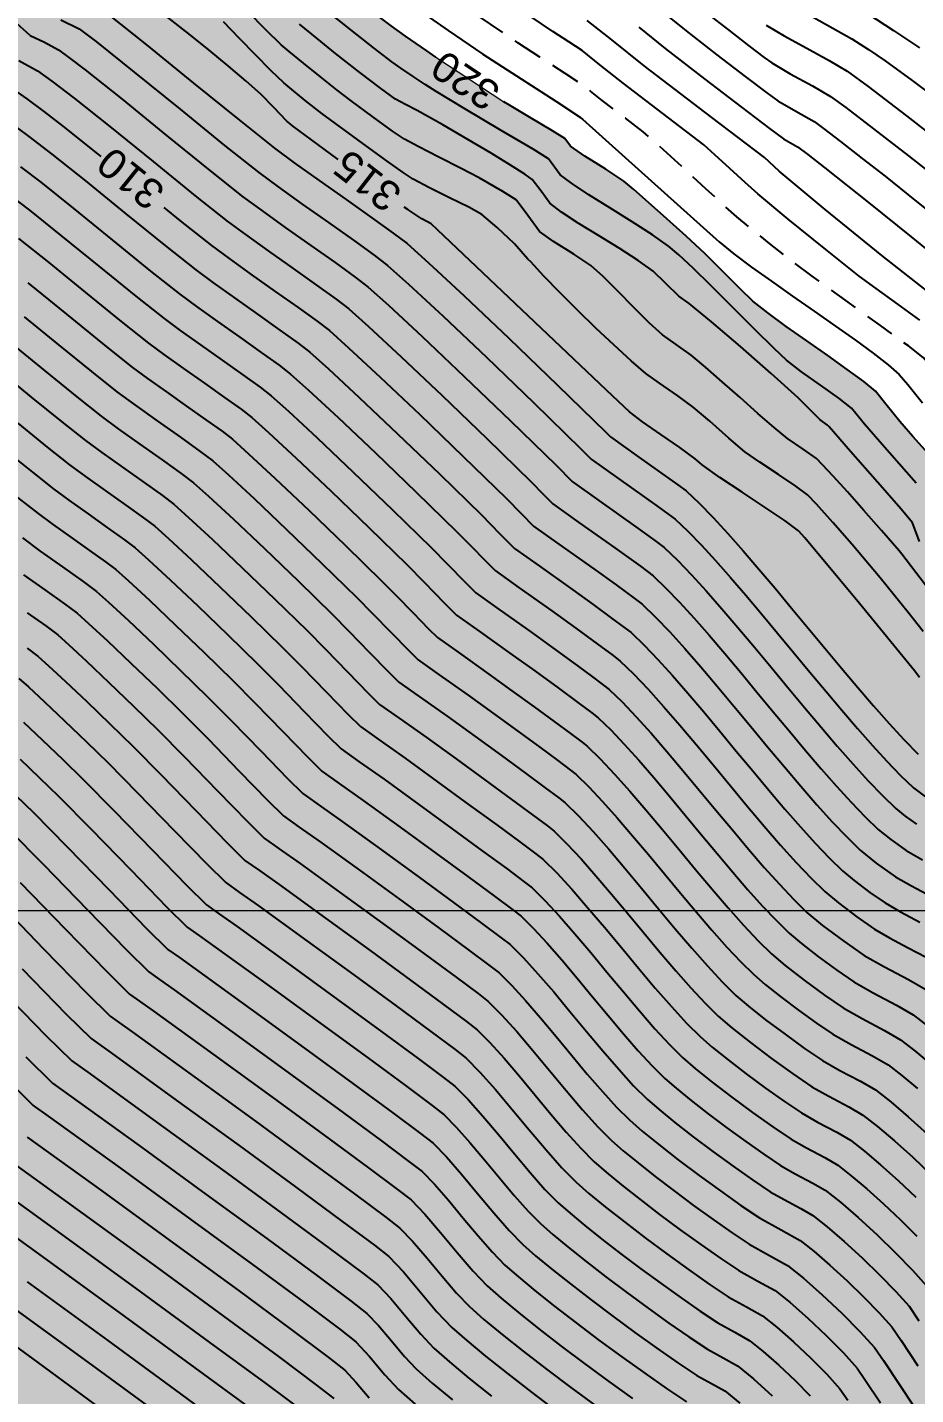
# Model space of a CAD drawing. Extents: x 62300 to 62842, y 108162 to 108784.
# Drawn here: x 62354.5 to 62391.7, y 108679.7 to 108737 of the extents above; entities that cross this region are included whole.
import ezdxf
from ezdxf.enums import TextEntityAlignment as Align

# ---------------------------------------------------------------- set-up
doc = ezdxf.new("R2010")
doc.units = 0
doc.header["$LTSCALE"] = 1.000002
doc.header["$MEASUREMENT"] = 0
doc.linetypes.add('TRATTEGGIATA2', pattern=[0.375, 0.25, -0.125])
for name, color, linetype in [('colore lago', 131, 'Continuous'), ('coordinate', 2, 'Continuous'), ('curve livello 1m', 2, 'Continuous'), ('curve livello 5m', 7, 'Continuous')]:
    doc.layers.add(name, color=color, linetype=linetype)
doc.layers.add('Colori bordi', color=5, linetype='Continuous', plot=False)
doc.styles.add('ARIAL', font='arial.ttf')

msp = doc.modelspace()

# ---------------------------------------------------------------- hatches: boundary and pattern name
at = {"layer": 'colore lago', "linetype": 'Continuous', "lineweight": 0}
msp.add_hatch(color=256, dxfattribs=at).paths.add_polyline_path([(62424.984, 108653.069), (62419.433, 108652.547), (62413.953, 108651.637), (62408.529, 108650.359), (62403.21, 108648.764), (62398.021, 108646.797), (62392.955, 108644.487), (62388.067, 108641.873), (62383.347, 108638.914), (62379.143, 108635.919), (62374.987, 108632.528), (62370.912, 108628.752), (62367.864, 108625.55), (62364.577, 108621.72), (62361.992, 108618.302), (62358.884, 108613.699), (62356.087, 108608.883), (62353.615, 108603.924), (62351.491, 108598.79), (62349.698, 108593.52), (62348.257, 108588.148), (62347.162, 108582.699), (62346.433, 108577.206), (62346.076, 108571.827), (62346.067, 108566.27), (62346.414, 108560.708), (62347.156, 108555.214), (62348.241, 108549.757), (62349.108, 108546.543), (62347.868, 108543.897), (62343.805, 108542.34), (62343.071, 108542.931), (62342.215, 108543.399), (62341.494, 108543.605), (62340.731, 108543.397), (62339.788, 108542.895), (62338.814, 108542.367), (62337.958, 108542.081), (62337.463, 108542.167), (62336.538, 108542.374), (62334.253, 108542.969), (62331.322, 108543.785), (62328.139, 108544.685), (62325.098, 108545.533), (62322.593, 108546.195), (62321.848, 108546.361), (62320.984, 108546.545), (62320.474, 108546.666), (62319.859, 108546.963), (62319.103, 108547.335), (62317.961, 108547.824), (62316.581, 108548.386), (62315.066, 108548.989), (62313.523, 108549.599), (62312.055, 108550.183), (62310.769, 108550.711), (62309.769, 108551.147), (62309.112, 108551.475), (62308.074, 108552.131), (62305.134, 108553.829), (62301.974, 108555.846), (62300, 108557.145), (62300, 108746.102), (62331.882, 108763.679), (62334.507, 108761.512), (62338.392, 108758.6), (62343.084, 108755.721), (62348.103, 108752.428), (62352.959, 108748.821), (62356.982, 108746.672), (62361.491, 108743.204), (62364.809, 108741.018), (62364.85, 108740.982), (62366.701, 108739.452), (62368.7, 108737.832), (62369.305, 108737.355), (62369.749, 108737.014), (62370.359, 108736.582), (62371.24, 108735.973), (62371.627, 108735.711), (62374.472, 108733.847), (62374.708, 108733.696), (62375.544, 108733.194), (62376.513, 108732.622), (62377.024, 108732.307), (62377.264, 108731.984), (62377.853, 108731.572), (62378.743, 108731.016), (62379.493, 108730.514), (62379.904, 108730.173), (62380.53, 108729.628), (62381.289, 108728.95), (62382.099, 108728.213), (62382.879, 108727.488), (62383.568, 108726.81), (62384.361, 108726.013), (62384.891, 108725.5), (62385.513, 108725.007), (62386.29, 108724.44), (62387.153, 108723.834), (62388.028, 108723.224), (62388.845, 108722.646), (62389.533, 108722.136), (62390.019, 108721.728), (62390.461, 108721.189), (62391.046, 108720.467), (62391.593, 108719.84), (62392.228, 108719.121), (62392.561, 108718.731), (62392.862, 108718.087), (62393.16, 108717.245), (62393.458, 108716.296), (62393.758, 108715.335), (62394.064, 108714.455), (62394.378, 108713.747), (62394.629, 108713.387), (62395.018, 108712.892), (62395.432, 108712.426), (62395.814, 108712.034), (62396.33, 108711.596), (62397.152, 108710.938), (62398.032, 108710.258), (62398.87, 108709.636), (62399.584, 108709.126), (62399.96, 108708.881), (62400.685, 108708.661), (62401.612, 108708.484), (62402.549, 108708.306), (62403.305, 108708.084), (62403.979, 108707.68), (62404.973, 108707.002), (62405.674, 108706.477), (62406.299, 108705.979), (62406.659, 108705.658), (62407.074, 108705.014), (62407.565, 108704.234), (62408.06, 108703.631), (62408.444, 108703.148), (62408.613, 108702.358), (62408.809, 108701.374), (62409.055, 108700.585), (62409.399, 108699.598), (62409.737, 108698.707), (62410.053, 108697.961), (62410.417, 108697.156), (62410.768, 108696.423), (62411.044, 108695.894), (62411.352, 108695.436), (62411.941, 108694.585), (62412.688, 108693.536), (62413.24, 108692.756), (62413.64, 108692.028), (62414.101, 108691.1), (62414.582, 108690.096), (62415.042, 108689.143), (62415.44, 108688.363), (62415.735, 108687.883), (62416.22, 108687.475), (62417.091, 108686.877), (62417.986, 108686.309), (62418.762, 108685.857), (62419.277, 108685.61), (62419.98, 108685.523), (62420.747, 108685.436), (62421.269, 108685.254), (62422.042, 108684.935), (62422.834, 108684.575), (62423.302, 108684.318), (62424.281, 108683.305), (62425.656, 108681.875), (62426.449, 108681.066), (62427.156, 108680.351), (62427.673, 108679.833), (62427.895, 108679.62), (62428.432, 108679.384), (62429.04, 108678.92), (62429.869, 108678.212), (62430.484, 108677.629), (62430.843, 108677.243), (62431.218, 108676.364), (62431.557, 108675.296), (62431.913, 108674.527), (62432.355, 108674.247), (62432.858, 108673.942), (62433.455, 108673.231), (62434.097, 108672.326), (62434.701, 108671.601), (62435.197, 108671.28), (62435.685, 108671.01), (62436.144, 108670.755), (62436.707, 108670.388), (62437.492, 108669.855), (62438.358, 108669.253), (62439.162, 108668.678), (62440.078, 108667.996), (62441.13, 108667.19), (62442.002, 108666.501), (62442.908, 108665.758), (62443.789, 108665.021), (62444.562, 108664.359), (62445.144, 108663.844), (62445.453, 108663.547), (62446.014, 108662.665), (62446.501, 108661.941), (62447.153, 108661.7), (62448.876, 108661.081), (62447.183, 108652.749), (62446.943, 108651.566), (62441.595, 108652.495), (62436.09, 108653.04), (62430.527, 108653.236)])

# ---------------------------------------------------------------- linework, layer by layer
at = {"layer": 'Colori bordi', "linetype": 'Continuous', "lineweight": 0, "flags": 128}
msp.add_lwpolyline([(62369.749, 108737.014), (62370.359, 108736.582), (62371.24, 108735.973), (62371.627, 108735.711), (62374.472, 108733.847), (62374.708, 108733.696), (62375.544, 108733.194), (62376.513, 108732.622), (62377.024, 108732.307), (62377.264, 108731.984), (62377.853, 108731.572), (62378.743, 108731.016), (62379.493, 108730.514), (62379.904, 108730.173), (62380.53, 108729.628), (62381.289, 108728.95), (62382.099, 108728.213), (62382.879, 108727.488), (62383.568, 108726.81), (62384.361, 108726.013), (62384.891, 108725.5), (62385.513, 108725.007), (62386.29, 108724.44), (62387.153, 108723.834), (62388.028, 108723.224), (62388.845, 108722.646), (62389.533, 108722.136), (62390.019, 108721.728), (62390.019, 108721.728), (62390.461, 108721.189), (62391.046, 108720.467), (62391.593, 108719.84), (62392.228, 108719.121)], dxfattribs=at)
at = {"layer": 'coordinate', "linetype": 'Continuous', "lineweight": 0}
msp.add_line((62300, 108700), (62492.122, 108700), dxfattribs=at)
at = {"layer": 'curve livello 1m', "flags": 128}
for points in [[(62354.647, 108736.612), (62351.892, 108739.083), (62347.785, 108741.621), (62339.645, 108747.519), (62334.567, 108750.804), (62329.862, 108753.791), (62324.709, 108756.852), (62322.629, 108758.578)], [(62357.885, 108737.522), (62359.515, 108736.225), (62361.485, 108734.623), (62363.4, 108733.067), (62364.868, 108731.905), (62364.868, 108731.905), (62365.7, 108731.292), (62366.746, 108730.546), (62367.873, 108729.75), (62368.949, 108728.989), (62369.841, 108728.347), (62370.417, 108727.908), (62370.417, 108727.908), (62371.323, 108727.102), (62372.808, 108725.721), (62374.672, 108723.953), (62376.715, 108721.99), (62378.738, 108720.019), (62378.738, 108720.019), (62378.935, 108719.818), (62380.123, 108718.974), (62381.754, 108717.819), (62381.754, 108717.819), (62382.106, 108717.562), (62382.648, 108717.043), (62383.229, 108716.445), (62383.841, 108715.779), (62384.481, 108715.056), (62385.143, 108714.287), (62385.822, 108713.484), (62386.511, 108712.657), (62387.207, 108711.818), (62387.904, 108710.978), (62388.596, 108710.148), (62389.279, 108709.339), (62389.946, 108708.562), (62390.594, 108707.829), (62391.215, 108707.15), (62391.806, 108706.537)], [(62393.295, 108712.074), (62391.127, 108714.917), (62391.012, 108715.056), (62390.275, 108715.907), (62389.538, 108716.746), (62388.85, 108717.52), (62388.258, 108718.174), (62387.811, 108718.656), (62387.557, 108718.911), (62386.991, 108719.303), (62386.339, 108719.746), (62385.777, 108720.207), (62385.098, 108720.8), (62384.356, 108721.461), (62383.608, 108722.129), (62382.908, 108722.741), (62382.313, 108723.233), (62381.683, 108723.679), (62381.104, 108724.092), (62380.554, 108724.594), (62379.913, 108725.233), (62379.247, 108725.911), (62378.623, 108726.531), (62378.107, 108726.994), (62377.401, 108727.471), (62376.553, 108727.993), (62375.964, 108728.408), (62375.468, 108729.079), (62374.98, 108729.733), (62374.428, 108730.086), (62373.434, 108730.66), (62372.684, 108731.054), (62371.751, 108731.526), (62370.877, 108731.969), (62370.307, 108732.278), (62369.815, 108732.615), (62368.989, 108733.209), (62368.078, 108733.882), (62367.491, 108734.334), (62366.794, 108734.884), (62366.088, 108735.452), (62365.479, 108735.95), (62365.151, 108736.228), (62364.509, 108736.848), (62363.755, 108737.618)], [(62391.73, 108717.886), (62391.016, 108718.696), (62390.203, 108719.616), (62389.564, 108720.352), (62389.018, 108721.022), (62388.494, 108721.438), (62387.729, 108721.978), (62386.929, 108722.54), (62386.294, 108723.026), (62385.778, 108723.512), (62384.978, 108724.31), (62384.045, 108725.249), (62383.133, 108726.161), (62382.396, 108726.878), (62381.79, 108727.432), (62381.361, 108727.803), (62380.692, 108728.274), (62379.838, 108728.823), (62378.912, 108729.401), (62378.027, 108729.955), (62377.295, 108730.435), (62376.831, 108730.792), (62376.343, 108731.449), (62375.698, 108731.854), (62374.36, 108732.647), (62372.837, 108733.546), (62371.634, 108734.272), (62371.17, 108734.569), (62370.668, 108734.899), (62370.163, 108735.243), (62369.776, 108735.515), (62369.052, 108736.071), (62368.065, 108736.849), (62367.046, 108737.668)], [(62370.713, 108737.811), (62372.146, 108736.821), (62373.593, 108735.84), (62373.593, 108735.84), (62375.001, 108734.923), (62376.643, 108733.869), (62377.685, 108733.183), (62377.685, 108733.183), (62377.712, 108733.161), (62377.765, 108733.121), (62379.549, 108731.505), (62383.363, 108728.098), (62383.488, 108727.975), (62384.098, 108727.482), (62384.836, 108726.927), (62385.666, 108726.33), (62386.551, 108725.707), (62387.457, 108725.077), (62388.346, 108724.456), (62389.183, 108723.864), (62389.931, 108723.318), (62390.556, 108722.835), (62391.021, 108722.433), (62391.021, 108722.433), (62391.372, 108722.011), (62391.989, 108721.243)], [(62381.247, 108737.488), (62382.105, 108736.807), (62382.105, 108736.807), (62383.39, 108735.812), (62384.575, 108734.901), (62385.482, 108734.212), (62385.931, 108733.88), (62385.931, 108733.88), (62386.694, 108733.446), (62387.453, 108733.013), (62387.453, 108733.013), (62387.848, 108732.724), (62388.567, 108732.175), (62389.472, 108731.474), (62390.425, 108730.726), (62390.425, 108730.726), (62391.677, 108729.731), (62392.893, 108728.754)], [(62382.984, 108737.537), (62383.892, 108736.833), (62384.73, 108736.189), (62385.371, 108735.701), (62385.689, 108735.467), (62385.689, 108735.467), (62386.459, 108735.016), (62387.382, 108734.515), (62388.148, 108734.066), (62388.148, 108734.066), (62388.785, 108733.6), (62389.947, 108732.713), (62391.41, 108731.579), (62392.948, 108730.372)], [(62386.872, 108737.691), (62389.034, 108736.48), (62389.728, 108736.035), (62390.43, 108735.557), (62390.43, 108735.557), (62391.566, 108734.732), (62392.83, 108733.788)], [(62355.93, 108737.277), (62356.69, 108736.889), (62357.418, 108736.347), (62359.004, 108735.086), (62360.919, 108733.528), (62362.781, 108732.015), (62364.209, 108730.885), (62364.209, 108730.885), (62365.018, 108730.289), (62366.034, 108729.563), (62367.131, 108728.79), (62368.177, 108728.05), (62369.045, 108727.425), (62369.605, 108726.998), (62369.605, 108726.998), (62370.486, 108726.215), (62371.93, 108724.871), (62373.743, 108723.153), (62375.73, 108721.243), (62377.697, 108719.326), (62377.697, 108719.326), (62378.13, 108718.886), (62379.287, 108718.063), (62380.876, 108716.939), (62380.876, 108716.939), (62381.645, 108716.375), (62382.173, 108715.87), (62382.737, 108715.289), (62383.333, 108714.641), (62383.955, 108713.938), (62384.599, 108713.19), (62385.258, 108712.409), (62385.929, 108711.605), (62386.606, 108710.789), (62387.283, 108709.972), (62387.957, 108709.165), (62388.62, 108708.378), (62389.269, 108707.623), (62389.899, 108706.91), (62390.504, 108706.25), (62391.078, 108705.654), (62391.618, 108705.133), (62391.618, 108705.133), (62392.178, 108704.712)], [(62392.014, 108711.681), (62391.398, 108712.466), (62390.216, 108713.92), (62389.037, 108715.327), (62388.244, 108716.236), (62387.556, 108717.003), (62387.179, 108717.4), (62386.696, 108717.755), (62385.96, 108718.243), (62385.179, 108718.758), (62384.557, 108719.197), (62383.891, 108719.762), (62383.092, 108720.476), (62382.397, 108721.068), (62381.751, 108721.534), (62380.983, 108722.062), (62380.413, 108722.478), (62379.798, 108723.009), (62379.088, 108723.652), (62378.326, 108724.368), (62377.554, 108725.116), (62376.813, 108725.855), (62376.147, 108726.543), (62375.596, 108727.141), (62375.474, 108727.257), (62374.912, 108727.892), (62374.197, 108728.583), (62373.543, 108729.124), (62373.006, 108729.43), (62372.202, 108729.826), (62371.352, 108730.242), (62370.675, 108730.608), (62370.261, 108730.884), (62369.581, 108731.364), (62368.725, 108731.98), (62367.786, 108732.667), (62366.854, 108733.358), (62366.159, 108733.901), (62365.598, 108734.354), (62365.268, 108734.629), (62364.722, 108735.151), (62364.084, 108735.787), (62363.405, 108736.485), (62362.736, 108737.192)], [(62391.868, 108715.446), (62391.579, 108716.229), (62391.104, 108716.795), (62390.108, 108717.925), (62388.973, 108719.21), (62388.081, 108720.237), (62388.017, 108720.316), (62387.697, 108720.551), (62387.275, 108720.967), (62386.79, 108721.448), (62385.658, 108722.472), (62384.379, 108723.595), (62383.165, 108724.632), (62382.23, 108725.398), (62381.796, 108725.706), (62381.248, 108726.238), (62380.72, 108726.748), (62380.093, 108727.198), (62379.295, 108727.71), (62378.426, 108728.245), (62377.586, 108728.763), (62376.877, 108729.228), (62376.398, 108729.6), (62376.026, 108730.102), (62375.661, 108730.591), (62375.351, 108730.814), (62374.754, 108731.194), (62373.936, 108731.692), (62372.966, 108732.266), (62371.91, 108732.877), (62370.835, 108733.484), (62370.353, 108733.732), (62369.939, 108733.947), (62369.301, 108734.407), (62368.446, 108735.066), (62367.429, 108735.866), (62366.654, 108736.49), (62365.922, 108737.085)], [(62391.876, 108724.704), (62390.955, 108725.368), (62390.05, 108726.025), (62389.345, 108726.551), (62387.944, 108727.657), (62386.375, 108728.93), (62385.107, 108729.987), (62384.573, 108730.464), (62383.929, 108731.056), (62383.307, 108731.627), (62382.837, 108732.043), (62381.367, 108733.17), (62379.469, 108734.62), (62378.492, 108735.395), (62377.741, 108735.987), (62377.191, 108736.345), (62376.518, 108736.782), (62375.576, 108737.424)], [(62392.422, 108725.73), (62390.297, 108727.408), (62387.915, 108729.339), (62385.992, 108730.943), (62385.373, 108731.504), (62383.18, 108733.186), (62380.348, 108735.349), (62378.986, 108736.428), (62377.959, 108737.239)], [(62385.447, 108737.054), (62386.209, 108736.599), (62387.149, 108736.085), (62388.087, 108735.572), (62388.843, 108735.119), (62388.843, 108735.119), (62389.723, 108734.475), (62391.328, 108733.251), (62393.347, 108731.685)], [(62354.647, 108736.612), (62355.245, 108736.33), (62355.824, 108736.012), (62355.824, 108736.012), (62356.259, 108735.698), (62356.952, 108735.173), (62356.952, 108735.173), (62358.492, 108733.947), (62360.353, 108732.434), (62362.162, 108730.963), (62363.55, 108729.865), (62363.55, 108729.865), (62364.335, 108729.286), (62365.323, 108728.581), (62366.388, 108727.829), (62367.405, 108727.11), (62368.248, 108726.504), (62368.793, 108726.089), (62368.793, 108726.089), (62369.649, 108725.327), (62371.052, 108724.022), (62372.813, 108722.352), (62374.744, 108720.497), (62376.655, 108718.634), (62376.655, 108718.634), (62377.325, 108717.953), (62378.45, 108717.153), (62379.997, 108716.058), (62379.997, 108716.058), (62380.785, 108715.486), (62381.184, 108715.188), (62381.184, 108715.188), (62381.732, 108714.662), (62382.321, 108714.052), (62382.943, 108713.371), (62383.594, 108712.63), (62384.266, 108711.844), (62384.955, 108711.024), (62385.653, 108710.184), (62386.356, 108709.337), (62387.056, 108708.494), (62387.748, 108707.67), (62388.426, 108706.876), (62389.084, 108706.126), (62389.715, 108705.432), (62390.314, 108704.808), (62390.874, 108704.265), (62390.874, 108704.265), (62391.267, 108703.948), (62391.74, 108703.613)], [(62354.174, 108735.565), (62354.958, 108735.134), (62354.958, 108735.134), (62355.547, 108734.709), (62356.485, 108733.998), (62356.485, 108733.998), (62357.98, 108732.808), (62359.787, 108731.339), (62361.544, 108729.911), (62362.89, 108728.846), (62362.89, 108728.846), (62363.653, 108728.283), (62364.612, 108727.599), (62365.646, 108726.869), (62366.633, 108726.171), (62367.452, 108725.582), (62367.98, 108725.179), (62367.98, 108725.179), (62368.812, 108724.44), (62370.174, 108723.173), (62371.884, 108721.551), (62373.758, 108719.75), (62375.614, 108717.942), (62375.614, 108717.942), (62376.122, 108717.423), (62376.519, 108717.021), (62376.519, 108717.021), (62377.614, 108716.242), (62379.119, 108715.177), (62379.119, 108715.177), (62380.183, 108714.404), (62380.723, 108714.001), (62380.723, 108714.001), (62381.255, 108713.491), (62381.827, 108712.899), (62382.431, 108712.237), (62383.062, 108711.518), (62383.715, 108710.755), (62384.384, 108709.959), (62385.062, 108709.143), (62385.744, 108708.321), (62386.424, 108707.503), (62387.096, 108706.702), (62387.754, 108705.932), (62388.392, 108705.204), (62389.005, 108704.53), (62389.587, 108703.923), (62390.131, 108703.397), (62390.131, 108703.397), (62390.663, 108702.968), (62391.303, 108702.515), (62391.303, 108702.515), (62391.989, 108702.117)], [(62353.722, 108733.028), (62354.583, 108732.388), (62355.551, 108731.649), (62355.551, 108731.649), (62356.956, 108730.531), (62358.654, 108729.15), (62360.306, 108727.808), (62361.572, 108726.806), (62361.572, 108726.806), (62362.289, 108726.278), (62363.19, 108725.634), (62364.162, 108724.948), (62365.09, 108724.292), (62365.859, 108723.738), (62366.356, 108723.36), (62366.356, 108723.36), (62367.137, 108722.665), (62368.417, 108721.474), (62370.025, 108719.95), (62371.786, 108718.257), (62373.53, 108716.558), (62373.53, 108716.558), (62374.305, 108715.767), (62374.909, 108715.156), (62374.909, 108715.156), (62375.942, 108714.421), (62377.362, 108713.416), (62377.362, 108713.416), (62378.214, 108712.799), (62378.981, 108712.24), (62379.548, 108711.821), (62379.802, 108711.628), (62379.802, 108711.628), (62380.339, 108711.11), (62380.918, 108710.506), (62381.532, 108709.829), (62382.174, 108709.092), (62382.837, 108708.312), (62383.515, 108707.501), (62384.2, 108706.675), (62384.886, 108705.848), (62385.567, 108705.033), (62386.235, 108704.246), (62386.883, 108703.501), (62387.505, 108702.812), (62388.095, 108702.194), (62388.644, 108701.66), (62388.644, 108701.66), (62389.132, 108701.254), (62389.793, 108700.757), (62390.427, 108700.317), (62390.427, 108700.317), (62391.072, 108699.944), (62391.88, 108699.517)], [(62354.233, 108731.126), (62355.084, 108730.475), (62355.084, 108730.475), (62356.444, 108729.392), (62358.088, 108728.055), (62359.687, 108726.756), (62360.912, 108725.786), (62360.912, 108725.786), (62361.606, 108725.275), (62362.479, 108724.652), (62363.42, 108723.988), (62364.318, 108723.353), (62365.063, 108722.817), (62365.544, 108722.45), (62365.544, 108722.45), (62366.3, 108721.778), (62367.539, 108720.625), (62369.095, 108719.15), (62370.8, 108717.51), (62372.489, 108715.865), (62372.489, 108715.865), (62373.058, 108715.288), (62373.711, 108714.614), (62374.103, 108714.223), (62374.103, 108714.223), (62375.106, 108713.51), (62376.484, 108712.535), (62376.484, 108712.535), (62377.481, 108711.813), (62378.379, 108711.158), (62379.044, 108710.667), (62379.341, 108710.441), (62379.341, 108710.441), (62379.903, 108709.898), (62380.511, 108709.258), (62381.157, 108708.539), (62381.833, 108707.758), (62382.53, 108706.932), (62383.241, 108706.078), (62383.957, 108705.214), (62384.669, 108704.358), (62385.371, 108703.526), (62386.053, 108702.736), (62386.708, 108702.006), (62387.326, 108701.352), (62387.9, 108700.792), (62387.9, 108700.792), (62388.473, 108700.316), (62389.246, 108699.734), (62389.99, 108699.219), (62389.99, 108699.219), (62390.614, 108698.857), (62391.396, 108698.444), (62392.141, 108698.048)], [(62353.642, 108730.046), (62354.617, 108729.3), (62354.617, 108729.3), (62355.933, 108728.253), (62357.522, 108726.96), (62359.068, 108725.704), (62360.253, 108724.767), (62360.253, 108724.767), (62360.924, 108724.272), (62361.768, 108723.67), (62362.678, 108723.027), (62363.546, 108722.413), (62364.266, 108721.895), (62364.731, 108721.541), (62364.731, 108721.541), (62365.463, 108720.89), (62366.661, 108719.775), (62368.166, 108718.349), (62369.815, 108716.764), (62371.447, 108715.173), (62371.447, 108715.173), (62372.099, 108714.511), (62372.849, 108713.739), (62373.298, 108713.291), (62373.298, 108713.291), (62374.27, 108712.599), (62375.605, 108711.655), (62375.605, 108711.655), (62376.524, 108710.99), (62377.39, 108710.36), (62378.123, 108709.822), (62378.646, 108709.434), (62378.88, 108709.254), (62378.88, 108709.254), (62379.423, 108708.729), (62380.011, 108708.111), (62380.636, 108707.415), (62381.29, 108706.66), (62381.964, 108705.861), (62382.651, 108705.035), (62383.343, 108704.2), (62384.033, 108703.372), (62384.711, 108702.568), (62385.371, 108701.804), (62386.003, 108701.097), (62386.602, 108700.465), (62387.157, 108699.923), (62387.157, 108699.923), (62387.813, 108699.378), (62388.7, 108698.711), (62389.552, 108698.12), (62389.552, 108698.12), (62390.4, 108697.64), (62391.408, 108697.109), (62392.127, 108696.689)], [(62354.15, 108728.125), (62355.421, 108727.114), (62356.956, 108725.866), (62358.449, 108724.652), (62359.594, 108723.747), (62359.594, 108723.747), (62360.242, 108723.269), (62361.057, 108722.687), (62361.936, 108722.067), (62362.774, 108721.474), (62363.47, 108720.973), (62363.919, 108720.631), (62363.919, 108720.631), (62364.625, 108720.003), (62365.783, 108718.926), (62367.236, 108717.548), (62368.829, 108716.017), (62370.406, 108714.481), (62370.406, 108714.481), (62371.141, 108713.734), (62371.986, 108712.864), (62372.493, 108712.358), (62372.493, 108712.358), (62373.434, 108711.689), (62374.727, 108710.774), (62374.727, 108710.774), (62375.763, 108710.024), (62376.739, 108709.314), (62377.566, 108708.707), (62378.155, 108708.27), (62378.419, 108708.067), (62378.419, 108708.067), (62378.944, 108707.56), (62379.512, 108706.963), (62380.115, 108706.291), (62380.746, 108705.561), (62381.398, 108704.79), (62382.062, 108703.993), (62382.73, 108703.186), (62383.396, 108702.386), (62384.051, 108701.609), (62384.688, 108700.871), (62385.299, 108700.189), (62385.877, 108699.578), (62386.414, 108699.055), (62386.414, 108699.055), (62386.932, 108698.616), (62387.64, 108698.067), (62388.409, 108697.504), (62389.114, 108697.022), (62389.114, 108697.022), (62389.933, 108696.558), (62390.907, 108696.045), (62391.602, 108695.639), (62392.218, 108695.162)], [(62354.397, 108724.837), (62355.824, 108723.676), (62357.211, 108722.549), (62358.275, 108721.707), (62358.275, 108721.707), (62359.019, 108721.161), (62359.96, 108720.493), (62360.93, 108719.809), (62361.763, 108719.213), (62362.295, 108718.812), (62362.295, 108718.812), (62362.951, 108718.228), (62364.027, 108717.227), (62365.377, 108715.947), (62366.857, 108714.524), (62368.323, 108713.097), (62368.323, 108713.097), (62368.965, 108712.448), (62369.76, 108711.629), (62370.476, 108710.893), (62370.882, 108710.493), (62370.882, 108710.493), (62371.761, 108709.868), (62372.97, 108709.013), (62372.97, 108709.013), (62374.031, 108708.245), (62375.053, 108707.502), (62375.974, 108706.829), (62376.73, 108706.273), (62377.259, 108705.879), (62377.497, 108705.693), (62377.497, 108705.693), (62378.027, 108705.179), (62378.604, 108704.568), (62379.218, 108703.878), (62379.86, 108703.129), (62380.521, 108702.341), (62381.193, 108701.532), (62381.865, 108700.722), (62382.53, 108699.929), (62383.177, 108699.173), (62383.799, 108698.473), (62384.385, 108697.849), (62384.927, 108697.318), (62384.927, 108697.318), (62385.412, 108696.902), (62386.065, 108696.385), (62386.807, 108695.826), (62387.558, 108695.286), (62388.239, 108694.825), (62388.239, 108694.825), (62389, 108694.393), (62389.905, 108693.917), (62390.551, 108693.54), (62391.123, 108693.096), (62391.78, 108692.546)], [(62353.885, 108723.698), (62355.258, 108722.582), (62356.592, 108721.497), (62357.616, 108720.688), (62357.616, 108720.688), (62358.332, 108720.162), (62359.236, 108719.519), (62360.169, 108718.861), (62360.971, 108718.288), (62361.482, 108717.902), (62361.482, 108717.902), (62362.114, 108717.341), (62363.149, 108716.378), (62364.447, 108715.146), (62365.871, 108713.778), (62367.281, 108712.404), (62367.281, 108712.404), (62367.983, 108711.696), (62368.851, 108710.801), (62369.634, 108709.997), (62370.077, 108709.56), (62370.077, 108709.56), (62370.925, 108708.957), (62372.091, 108708.132), (62372.091, 108708.132), (62373.25, 108707.294), (62374.367, 108706.482), (62375.372, 108705.747), (62376.198, 108705.14), (62376.776, 108704.709), (62377.036, 108704.507), (62377.036, 108704.507), (62377.595, 108703.962), (62378.206, 108703.308), (62378.858, 108702.569), (62379.539, 108701.768), (62380.238, 108700.929), (62380.945, 108700.077), (62381.646, 108699.236), (62382.333, 108698.428), (62382.992, 108697.679), (62383.612, 108697.011), (62384.183, 108696.45), (62384.183, 108696.45), (62384.713, 108695.995), (62385.427, 108695.43), (62386.238, 108694.82), (62387.058, 108694.23), (62387.802, 108693.726), (62387.802, 108693.726), (62388.534, 108693.311), (62389.404, 108692.853), (62390.025, 108692.49), (62390.662, 108691.993), (62391.399, 108691.367), (62392.193, 108690.653)], [(62353.373, 108722.559), (62354.692, 108721.487), (62355.974, 108720.445), (62356.956, 108719.668), (62356.956, 108719.668), (62357.644, 108719.163), (62358.513, 108718.546), (62359.409, 108717.913), (62360.179, 108717.363), (62360.67, 108716.993), (62360.67, 108716.993), (62361.277, 108716.453), (62362.27, 108715.529), (62363.518, 108714.346), (62364.886, 108713.031), (62366.24, 108711.712), (62366.24, 108711.712), (62367, 108710.943), (62367.942, 108709.973), (62368.791, 108709.102), (62369.271, 108708.628), (62369.271, 108708.628), (62370.089, 108708.046), (62371.213, 108707.251), (62371.213, 108707.251), (62372.47, 108706.343), (62373.681, 108705.462), (62374.771, 108704.665), (62375.667, 108704.006), (62376.293, 108703.539), (62376.575, 108703.32), (62376.575, 108703.32), (62377.112, 108702.797), (62377.699, 108702.168), (62378.325, 108701.458), (62378.979, 108700.689), (62379.651, 108699.884), (62380.329, 108699.066), (62381.003, 108698.257), (62381.662, 108697.482), (62382.295, 108696.762), (62382.891, 108696.121), (62383.44, 108695.582), (62383.44, 108695.582), (62384.015, 108695.089), (62384.789, 108694.476), (62385.668, 108693.814), (62386.558, 108693.174), (62387.364, 108692.628), (62387.364, 108692.628), (62388.067, 108692.229), (62388.903, 108691.789), (62389.5, 108691.441), (62390.111, 108690.963), (62390.819, 108690.362), (62391.582, 108689.676), (62392.357, 108688.946)], [(62354.125, 108720.392), (62355.355, 108719.394), (62356.297, 108718.648), (62356.297, 108718.648), (62356.956, 108718.164), (62357.789, 108717.572), (62358.649, 108716.966), (62359.387, 108716.438), (62359.858, 108716.083), (62359.858, 108716.083), (62360.439, 108715.566), (62361.392, 108714.679), (62362.588, 108713.545), (62363.9, 108712.285), (62365.198, 108711.02), (62365.198, 108711.02), (62366.018, 108710.191), (62367.033, 108709.146), (62367.948, 108708.206), (62368.466, 108707.695), (62368.466, 108707.695), (62369.253, 108707.136), (62370.334, 108706.371), (62371.689, 108705.391), (62372.994, 108704.442), (62374.17, 108703.583), (62375.135, 108702.873), (62375.81, 108702.37), (62376.114, 108702.133), (62376.114, 108702.133), (62376.683, 108701.575), (62377.309, 108700.898), (62377.978, 108700.132), (62378.676, 108699.305), (62379.388, 108698.446), (62380.103, 108697.586), (62380.805, 108696.754), (62381.48, 108695.978), (62382.115, 108695.288), (62382.696, 108694.713), (62382.696, 108694.713), (62383.195, 108694.282), (62383.855, 108693.751), (62384.616, 108693.166), (62385.421, 108692.572), (62386.211, 108692.011), (62386.926, 108691.529), (62386.926, 108691.529), (62387.601, 108691.147), (62388.402, 108690.725), (62388.974, 108690.391), (62389.56, 108689.933), (62390.239, 108689.357), (62390.971, 108688.699), (62391.713, 108687.999)], [(62354.117, 108717.29), (62354.978, 108716.609), (62354.978, 108716.609), (62355.581, 108716.166), (62356.343, 108715.625), (62357.128, 108715.071), (62357.803, 108714.589), (62358.233, 108714.264), (62358.233, 108714.264), (62358.765, 108713.791), (62359.636, 108712.981), (62360.729, 108711.944), (62361.928, 108710.792), (62363.115, 108709.636), (62363.115, 108709.636), (62364.053, 108708.687), (62365.216, 108707.49), (62366.263, 108706.415), (62366.855, 108705.83), (62366.855, 108705.83), (62367.581, 108705.314), (62368.577, 108704.609), (62368.577, 108704.609), (62370.128, 108703.488), (62371.622, 108702.402), (62372.967, 108701.419), (62374.072, 108700.606), (62374.844, 108700.03), (62375.193, 108699.759), (62375.193, 108699.759), (62375.713, 108699.249), (62376.285, 108698.631), (62376.896, 108697.93), (62377.534, 108697.174), (62378.186, 108696.389), (62378.839, 108695.603), (62379.48, 108694.842), (62380.098, 108694.133), (62380.678, 108693.502), (62381.209, 108692.977), (62381.209, 108692.977), (62381.686, 108692.561), (62382.305, 108692.057), (62383.023, 108691.497), (62383.8, 108690.913), (62384.591, 108690.336), (62385.356, 108689.798), (62386.051, 108689.332), (62386.051, 108689.332), (62386.667, 108688.983), (62387.4, 108688.597), (62387.923, 108688.292), (62388.558, 108687.792), (62389.299, 108687.153), (62390.088, 108686.428), (62390.867, 108685.674), (62391.576, 108684.946), (62392.157, 108684.3)], [(62354.319, 108715.589), (62355.066, 108715.044), (62355.999, 108714.384), (62356.867, 108713.768), (62357.421, 108713.354), (62357.421, 108713.354), (62357.928, 108712.904), (62358.758, 108712.131), (62359.8, 108711.143), (62360.942, 108710.045), (62362.073, 108708.943), (62362.073, 108708.943), (62363.071, 108707.935), (62364.307, 108706.662), (62365.42, 108705.519), (62366.05, 108704.898), (62366.05, 108704.898), (62366.745, 108704.404), (62367.699, 108703.729), (62367.699, 108703.729), (62369.347, 108702.537), (62370.935, 108701.382), (62372.366, 108700.337), (62373.54, 108699.473), (62374.361, 108698.861), (62374.732, 108698.572), (62374.732, 108698.572), (62375.286, 108698.026), (62375.899, 108697.354), (62376.556, 108696.594), (62377.238, 108695.778), (62377.931, 108694.943), (62378.616, 108694.124), (62379.278, 108693.355), (62379.9, 108692.671), (62380.466, 108692.109), (62380.466, 108692.109), (62380.973, 108691.667), (62381.63, 108691.131), (62382.395, 108690.536), (62383.22, 108689.914), (62384.062, 108689.301), (62384.875, 108688.729), (62385.614, 108688.234), (62386.201, 108687.901), (62386.899, 108687.533), (62387.397, 108687.242), (62388.002, 108686.766), (62388.709, 108686.156), (62389.461, 108685.466), (62390.203, 108684.748), (62390.879, 108684.054), (62391.433, 108683.438), (62391.844, 108682.835)], [(62354.37, 108714.051), (62355.256, 108713.424), (62356.082, 108712.838), (62356.609, 108712.445), (62356.609, 108712.445), (62357.09, 108712.016), (62357.88, 108711.282), (62358.87, 108710.343), (62359.956, 108709.299), (62361.032, 108708.251), (62361.032, 108708.251), (62362.089, 108707.183), (62363.398, 108705.835), (62364.577, 108704.623), (62365.245, 108703.965), (62365.245, 108703.965), (62365.908, 108703.493), (62366.82, 108702.848), (62366.82, 108702.848), (62368.567, 108701.585), (62370.249, 108700.362), (62371.764, 108699.255), (62373.008, 108698.339), (62373.879, 108697.691), (62374.271, 108697.386), (62374.271, 108697.386), (62374.798, 108696.866), (62375.381, 108696.228), (62376.005, 108695.504), (62376.654, 108694.729), (62377.312, 108693.935), (62377.964, 108693.156), (62378.593, 108692.425), (62379.185, 108691.775), (62379.722, 108691.24), (62379.722, 108691.24), (62380.259, 108690.772), (62380.956, 108690.205), (62381.766, 108689.574), (62382.64, 108688.916), (62383.532, 108688.266), (62384.393, 108687.66), (62385.176, 108687.135), (62386.071, 108686.641), (62386.872, 108686.192), (62387.447, 108685.74), (62388.119, 108685.16), (62388.834, 108684.504), (62389.539, 108683.821), (62390.182, 108683.161), (62390.708, 108682.576), (62391.099, 108682.003), (62391.793, 108680.954)], [(62354.514, 108712.463), (62355.297, 108711.908), (62355.797, 108711.535), (62355.797, 108711.535), (62356.253, 108711.129), (62357.002, 108710.433), (62357.941, 108709.542), (62358.971, 108708.552), (62359.99, 108707.559), (62359.99, 108707.559), (62361.107, 108706.431), (62362.489, 108705.007), (62363.734, 108703.728), (62364.439, 108703.033), (62364.439, 108703.033), (62365.072, 108702.583), (62365.942, 108701.967), (62365.942, 108701.967), (62367.786, 108700.634), (62369.563, 108699.343), (62371.163, 108698.173), (62372.477, 108697.206), (62373.396, 108696.521), (62373.81, 108696.199), (62373.81, 108696.199), (62374.376, 108695.636), (62375.007, 108694.936), (62375.683, 108694.143), (62376.381, 108693.304), (62377.081, 108692.462), (62377.762, 108691.662), (62378.401, 108690.951), (62378.979, 108690.372), (62378.979, 108690.372), (62379.465, 108689.946), (62380.085, 108689.436), (62380.806, 108688.867), (62381.593, 108688.266), (62382.414, 108687.656), (62383.234, 108687.065), (62384.02, 108686.516), (62384.738, 108686.037), (62385.587, 108685.569), (62386.346, 108685.143), (62387.013, 108684.612), (62387.798, 108683.921), (62388.612, 108683.153), (62389.37, 108682.39), (62389.984, 108681.714), (62390.354, 108681.17), (62391.013, 108680.176), (62391.587, 108679.319)], [(62354.172, 108709.716), (62354.579, 108709.354), (62355.245, 108708.734), (62356.082, 108707.941), (62356.999, 108707.059), (62357.907, 108706.175), (62357.907, 108706.175), (62359.142, 108704.926), (62360.671, 108703.352), (62362.049, 108701.937), (62362.829, 108701.168), (62362.829, 108701.168), (62363.4, 108700.761), (62364.185, 108700.206), (62364.185, 108700.206), (62366.225, 108698.731), (62368.19, 108697.303), (62369.96, 108696.009), (62371.414, 108694.939), (62372.43, 108694.182), (62372.888, 108693.825), (62372.888, 108693.825), (62373.469, 108693.241), (62374.123, 108692.505), (62374.821, 108691.677), (62375.536, 108690.816), (62376.238, 108689.982), (62376.899, 108689.235), (62377.492, 108688.635), (62377.492, 108688.635), (62378.029, 108688.164), (62378.715, 108687.6), (62379.513, 108686.971), (62380.384, 108686.305), (62381.292, 108685.631), (62382.199, 108684.977), (62383.069, 108684.37), (62383.863, 108683.839), (62384.619, 108683.423), (62385.295, 108683.043), (62385.889, 108682.571), (62386.588, 108681.956), (62387.313, 108681.272), (62387.988, 108680.592), (62388.535, 108679.99), (62388.865, 108679.506)], [(62354.367, 108707.885), (62355.152, 108707.14), (62356.013, 108706.313), (62356.865, 108705.482), (62356.865, 108705.482), (62358.16, 108704.174), (62359.762, 108702.524), (62361.206, 108701.041), (62362.023, 108700.235), (62362.023, 108700.235), (62362.564, 108699.851), (62363.307, 108699.325), (62363.307, 108699.325), (62365.444, 108697.78), (62367.504, 108696.283), (62369.359, 108694.927), (62370.882, 108693.806), (62371.947, 108693.012), (62372.427, 108692.638), (62372.427, 108692.638), (62372.973, 108692.09), (62373.587, 108691.399), (62374.242, 108690.622), (62374.912, 108689.814), (62375.571, 108689.031), (62376.192, 108688.33), (62376.749, 108687.767), (62376.749, 108687.767), (62377.241, 108687.333), (62377.859, 108686.82), (62378.577, 108686.248), (62379.366, 108685.638), (62380.2, 108685.011), (62381.05, 108684.387), (62381.889, 108683.786), (62382.69, 108683.231), (62383.425, 108682.741), (62384.135, 108682.35), (62384.77, 108681.994), (62385.327, 108681.55), (62385.983, 108680.973), (62386.664, 108680.331), (62387.297, 108679.693)], [(62354.223, 108706.339), (62355.027, 108705.566), (62355.824, 108704.79), (62355.824, 108704.79), (62357.177, 108703.422), (62358.853, 108701.696), (62360.363, 108700.145), (62361.218, 108699.303), (62361.218, 108699.303), (62361.728, 108698.94), (62362.428, 108698.445), (62362.428, 108698.445), (62364.664, 108696.828), (62366.818, 108695.263), (62368.757, 108693.845), (62370.35, 108692.672), (62371.464, 108691.842), (62371.966, 108691.451), (62371.966, 108691.451), (62372.476, 108690.939), (62373.05, 108690.293), (62373.662, 108689.567), (62374.289, 108688.811), (62374.905, 108688.08), (62375.485, 108687.425), (62376.005, 108686.899), (62376.005, 108686.899), (62376.52, 108686.445), (62377.167, 108685.908), (62377.917, 108685.31), (62378.743, 108684.672), (62379.615, 108684.016), (62380.504, 108683.363), (62381.381, 108682.736), (62382.219, 108682.155), (62382.988, 108681.642), (62383.651, 108681.277), (62384.244, 108680.944), (62384.912, 108680.404), (62385.697, 108679.693)], [(62354.042, 108704.82), (62354.782, 108704.098), (62354.782, 108704.098), (62356.195, 108702.67), (62357.944, 108700.868), (62359.52, 108699.25), (62360.413, 108698.37), (62360.413, 108698.37), (62360.892, 108698.03), (62361.55, 108697.564), (62361.55, 108697.564), (62363.883, 108695.877), (62366.131, 108694.243), (62368.156, 108692.763), (62369.819, 108691.539), (62370.981, 108690.673), (62371.506, 108690.265), (62371.506, 108690.265), (62372.065, 108689.695), (62372.7, 108688.968), (62373.374, 108688.161), (62374.05, 108687.35), (62374.691, 108686.614), (62375.262, 108686.03), (62375.262, 108686.03), (62375.799, 108685.557), (62376.474, 108684.997), (62377.258, 108684.372), (62378.119, 108683.706), (62379.029, 108683.021), (62379.957, 108682.34), (62380.873, 108681.685), (62381.748, 108681.079), (62382.55, 108680.544), (62383.167, 108680.204), (62383.718, 108679.895), (62384.34, 108679.392)], [(62354.231, 108701.166), (62356.127, 108699.213), (62357.835, 108697.458), (62358.802, 108696.505), (62358.802, 108696.505), (62359.219, 108696.208), (62359.793, 108695.803), (62359.793, 108695.803), (62362.322, 108693.974), (62364.759, 108692.203), (62366.953, 108690.599), (62368.755, 108689.272), (62370.016, 108688.333), (62370.584, 108687.891), (62370.584, 108687.891), (62371.163, 108687.292), (62371.825, 108686.52), (62372.517, 108685.687), (62373.185, 108684.907), (62373.775, 108684.294), (62373.775, 108684.294), (62374.357, 108683.781), (62375.089, 108683.173), (62375.938, 108682.496), (62376.872, 108681.775), (62377.858, 108681.032), (62378.864, 108680.294), (62379.857, 108679.584)], [(62353.248, 108700.414), (62355.218, 108698.385), (62356.992, 108696.563), (62357.997, 108695.573), (62357.997, 108695.573), (62358.383, 108695.298), (62358.914, 108694.922), (62358.914, 108694.922), (62361.541, 108693.022), (62364.072, 108691.183), (62366.352, 108689.517), (62368.224, 108688.139), (62369.533, 108687.163), (62370.123, 108686.704), (62370.123, 108686.704), (62370.651, 108686.159), (62371.255, 108685.454), (62371.885, 108684.695), (62372.494, 108683.984), (62373.031, 108683.425), (62373.031, 108683.425), (62373.636, 108682.892), (62374.396, 108682.262), (62375.279, 108681.559), (62376.249, 108680.809), (62377.273, 108680.038), (62378.318, 108679.271)], [(62354.309, 108697.558), (62356.149, 108695.667), (62357.192, 108694.64), (62357.192, 108694.64), (62357.547, 108694.387), (62358.036, 108694.041), (62358.036, 108694.041), (62360.761, 108692.071), (62363.386, 108690.163), (62365.75, 108688.435), (62367.692, 108687.006), (62369.05, 108685.994), (62369.662, 108685.517), (62369.662, 108685.517), (62370.27, 108684.876), (62370.968, 108684.047), (62371.67, 108683.213), (62372.288, 108682.557), (62372.288, 108682.557), (62372.915, 108682.004), (62373.704, 108681.35), (62374.619, 108680.621), (62375.625, 108679.843), (62376.688, 108679.043)], [(62353.4, 108696.73), (62355.306, 108694.771), (62356.386, 108693.708), (62356.386, 108693.708), (62357.157, 108693.161), (62359.98, 108691.12), (62362.7, 108689.143), (62365.149, 108687.353), (62367.16, 108685.872), (62368.567, 108684.824), (62369.201, 108684.33), (62369.201, 108684.33), (62369.744, 108683.758), (62370.367, 108683.018), (62370.993, 108682.274), (62371.544, 108681.689), (62371.544, 108681.689), (62372.194, 108681.116), (62373.011, 108680.438), (62373.959, 108679.683)], [(62353.621, 108692.98), (62354.776, 108691.842), (62354.776, 108691.842), (62355.4, 108691.399), (62358.419, 108689.217), (62361.327, 108687.103), (62363.946, 108685.189), (62366.097, 108683.605), (62367.601, 108682.484), (62368.279, 108681.957), (62368.279, 108681.957), (62368.845, 108681.343), (62369.484, 108680.577), (62370.058, 108679.952), (62370.752, 108679.34)], [(62354.522, 108690.519), (62357.638, 108688.265), (62360.641, 108686.083), (62363.345, 108684.107), (62365.566, 108682.472), (62367.118, 108681.315), (62367.818, 108680.77), (62367.818, 108680.77), (62368.294, 108680.254), (62368.832, 108679.61)], [(62353.644, 108689.638), (62356.858, 108687.314), (62359.955, 108685.063), (62362.743, 108683.025), (62365.034, 108681.339), (62366.635, 108680.145), (62367.358, 108679.583)], [(62352.765, 108688.757), (62356.077, 108686.362), (62359.268, 108684.043), (62362.142, 108681.942), (62364.502, 108680.205), (62366.153, 108678.975)], [(62354.516, 108684.459), (62357.896, 108682.003), (62360.939, 108679.778), (62363.439, 108677.939)], [(62352.186, 108683.111), (62354.972, 108681.083), (62357.356, 108679.335)], [(62353.735, 108683.508), (62357.209, 108680.983), (62360.338, 108678.696)]]:
    msp.add_lwpolyline(points, dxfattribs=at)
at = {"layer": 'curve livello 1m', "color": 152, "linetype": 'TRATTEGGIATA2', "ltscale": 5, "flags": 128}
msp.add_lwpolyline([(62449.409, 108663.703), (62444.734, 108667.217), (62444.734, 108667.217), (62443.954, 108667.783), (62443.429, 108668.028), (62442.969, 108668.248), (62442.969, 108668.248), (62442.47, 108668.783), (62441.977, 108669.175), (62441.124, 108669.816), (62440.102, 108670.575), (62439.103, 108671.321), (62438.32, 108671.922), (62438.32, 108671.922), (62437.534, 108672.562), (62437.08, 108672.956), (62437.08, 108672.956), (62436.692, 108673.419), (62436.139, 108674.141), (62435.492, 108675.027), (62434.819, 108675.983), (62434.191, 108676.913), (62434.191, 108676.913), (62434.183, 108676.926), (62434.135, 108676.968), (62433.554, 108677.536), (62432.857, 108678.242), (62432.184, 108678.923), (62431.677, 108679.412), (62431.677, 108679.412), (62430.841, 108680.147), (62429.964, 108680.89), (62429.133, 108681.568), (62428.437, 108682.108), (62427.967, 108682.438), (62427.967, 108682.438), (62427.85, 108682.49), (62427.362, 108682.981), (62426.953, 108683.405), (62426.568, 108683.805), (62426.568, 108683.805), (62425.763, 108684.619), (62425.037, 108685.346), (62424.499, 108685.878), (62424.256, 108686.107), (62424.256, 108686.107), (62423.838, 108686.33), (62423.033, 108686.718), (62422.083, 108687.153), (62422.083, 108687.153), (62421.201, 108687.532), (62420.659, 108687.741), (62420.659, 108687.741), (62419.96, 108687.849), (62419.097, 108687.916), (62418.267, 108687.984), (62417.665, 108688.094), (62417.665, 108688.094), (62417.563, 108688.156), (62417.547, 108688.17), (62417.258, 108688.62), (62416.882, 108689.325), (62416.442, 108690.213), (62415.962, 108691.213), (62415.465, 108692.25), (62414.976, 108693.254), (62414.519, 108694.151), (62414.116, 108694.869), (62414.116, 108694.869), (62413.888, 108695.19), (62413.731, 108695.42), (62413.447, 108696.014), (62412.957, 108697.086), (62412.957, 108697.086), (62412.542, 108698.014), (62412.149, 108698.906), (62411.838, 108699.625), (62411.669, 108700.032), (62411.669, 108700.032), (62411.493, 108700.551), (62411.338, 108701.075), (62411.338, 108701.075), (62411.14, 108702.019), (62410.936, 108703.116), (62410.783, 108703.767), (62410.783, 108703.767), (62410.46, 108704.208), (62409.848, 108704.939), (62409.171, 108705.744), (62408.647, 108706.405), (62408.195, 108707.116), (62407.772, 108707.467), (62406.911, 108708.146), (62405.935, 108708.914), (62405.164, 108709.532), (62404.859, 108709.794), (62404.558, 108710.033), (62403.965, 108710.163), (62402.733, 108710.397), (62401.329, 108710.662), (62400.217, 108710.883), (62399.534, 108711.046), (62399.508, 108711.064), (62399.419, 108711.135), (62398.941, 108711.7), (62398.366, 108712.469), (62397.791, 108713.304), (62397.315, 108714.068), (62396.999, 108714.708), (62396.588, 108715.641), (62396.135, 108716.7), (62395.69, 108717.718), (62395.307, 108718.531), (62394.833, 108719.384), (62394.335, 108720.199), (62394, 108720.666), (62393.527, 108721.291), (62392.891, 108722.096), (62392.334, 108722.781), (62392.022, 108723.139), (62391.403, 108723.624), (62390.228, 108724.482), (62388.787, 108725.522), (62387.371, 108726.549), (62386.269, 108727.371), (62385.592, 108727.906), (62384.834, 108728.52), (62384.222, 108729.031), (62383.639, 108729.546), (62382.938, 108730.185), (62382.188, 108730.877), (62381.454, 108731.553), (62380.802, 108732.145), (62380.301, 108732.582), (62379.555, 108733.154), (62378.591, 108733.891), (62378.094, 108734.284), (62377.713, 108734.585), (62377.036, 108735.03), (62375.97, 108735.715), (62375.055, 108736.311), (62373.009, 108737.706), (62371.181, 108738.986), (62370.681, 108739.355), (62370.133, 108739.77), (62369.655, 108740.145), (62369.247, 108740.473), (62368.148, 108741.404), (62366.867, 108742.513), (62365.789, 108743.468)], dxfattribs=at)
at = {"layer": 'curve livello 5m', "flags": 128}
for points in [[(62371.627, 108735.711), (62371.24, 108735.973), (62370.359, 108736.582), (62369.749, 108737.014), (62369.749, 108737.014), (62369.305, 108737.355), (62368.7, 108737.832), (62368.7, 108737.832), (62366.701, 108739.452), (62364.85, 108740.982), (62364.809, 108741.018)], [(62367.534, 108731.427), (62366.95, 108731.854), (62365.631, 108732.834), (62365.631, 108732.834), (62365.523, 108732.918), (62365.386, 108733.031), (62364.838, 108733.601), (62364.299, 108734.163), (62364.299, 108734.163), (62363.686, 108734.706), (62362.95, 108735.331), (62362.137, 108736.001), (62361.292, 108736.68), (62360.462, 108737.329), (62359.692, 108737.912), (62359.029, 108738.392)], [(62389.686, 108737.542), (62390.776, 108736.831), (62391.872, 108736.097)], [(62380.116, 108736.958), (62381.227, 108736.078), (62381.227, 108736.078), (62382.887, 108734.792), (62384.42, 108733.614), (62385.592, 108732.722), (62386.173, 108732.294), (62386.173, 108732.294), (62386.758, 108731.96), (62387.187, 108731.638), (62387.901, 108731.081), (62387.901, 108731.081), (62389.735, 108729.623), (62391.516, 108728.192), (62393.077, 108726.925)], [(62352.083, 108735.281), (62352.73, 108734.986), (62353.474, 108734.607), (62354.092, 108734.256), (62354.092, 108734.256), (62354.502, 108733.966), (62355.216, 108733.435), (62356.018, 108732.824), (62357.468, 108731.67), (62357.609, 108731.555)], [(62392.228, 108719.121), (62391.593, 108719.84), (62391.046, 108720.467), (62390.461, 108721.189), (62390.019, 108721.728), (62390.019, 108721.728), (62389.533, 108722.136), (62388.845, 108722.646), (62388.028, 108723.224), (62387.153, 108723.834), (62386.29, 108724.44), (62385.513, 108725.007), (62384.891, 108725.5), (62384.361, 108726.013), (62383.568, 108726.81), (62382.879, 108727.488), (62382.099, 108728.213), (62381.289, 108728.95), (62380.53, 108729.628), (62379.904, 108730.173), (62379.493, 108730.514), (62378.743, 108731.016), (62377.853, 108731.572), (62377.264, 108731.984), (62377.024, 108732.307), (62376.513, 108732.622), (62375.544, 108733.194), (62374.708, 108733.696), (62374.472, 108733.847)], [(62360.245, 108729.412), (62360.925, 108728.859), (62362.231, 108727.826), (62362.231, 108727.826), (62362.971, 108727.281), (62363.901, 108726.616), (62364.904, 108725.908), (62365.862, 108725.231), (62366.656, 108724.66), (62367.168, 108724.27), (62367.168, 108724.27), (62367.974, 108723.552), (62369.296, 108722.323), (62370.954, 108720.751), (62372.772, 108719.004), (62374.572, 108717.25), (62375.213, 108716.595), (62375.714, 108716.088), (62375.714, 108716.088), (62376.778, 108715.331), (62378.24, 108714.297), (62378.24, 108714.297), (62379.171, 108713.622), (62379.92, 108713.073), (62380.262, 108712.814), (62380.262, 108712.814), (62380.817, 108712.281), (62381.414, 108711.657), (62382.048, 108710.958), (62382.71, 108710.198), (62383.395, 108709.393), (62384.094, 108708.556), (62384.802, 108707.704), (62385.51, 108706.85), (62386.212, 108706.009), (62386.901, 108705.197), (62387.57, 108704.428), (62388.212, 108703.717), (62388.82, 108703.079), (62389.387, 108702.528), (62389.387, 108702.528), (62390.058, 108701.988), (62390.865, 108701.416), (62390.865, 108701.416), (62391.53, 108701.031), (62392.364, 108700.59)], [(62391.868, 108709.756), (62391.67, 108710.015), (62389.362, 108712.853), (62387.061, 108715.599), (62386.802, 108715.888), (62386.249, 108716.302), (62385.408, 108716.868), (62384.441, 108717.503), (62383.509, 108718.124), (62382.776, 108718.648), (62382.481, 108718.903), (62381.84, 108719.371), (62381.041, 108719.922), (62380.273, 108720.454), (62379.722, 108720.864), (62379.036, 108721.528), (62371.698, 108728.481), (62371.434, 108728.735), (62371.043, 108728.938), (62370.457, 108729.33), (62370.303, 108729.438)], [(62354.542, 108726.268), (62354.909, 108725.976), (62356.39, 108724.771), (62357.83, 108723.601), (62358.934, 108722.727), (62358.934, 108722.727), (62359.56, 108722.266), (62360.346, 108721.705), (62361.193, 108721.107), (62362.003, 108720.534), (62362.674, 108720.052), (62363.107, 108719.722), (62363.107, 108719.722), (62363.788, 108719.115), (62364.905, 108718.077), (62366.306, 108716.748), (62367.843, 108715.271), (62369.364, 108713.789), (62369.364, 108713.789), (62369.947, 108713.2), (62370.669, 108712.456), (62371.319, 108711.788), (62371.687, 108711.426), (62371.687, 108711.426), (62372.598, 108710.778), (62373.848, 108709.893), (62374.811, 108709.197), (62375.739, 108708.522), (62376.575, 108707.912), (62377.262, 108707.406), (62377.742, 108707.049), (62377.958, 108706.88), (62377.958, 108706.88), (62378.508, 108706.346), (62379.107, 108705.712), (62379.744, 108704.996), (62380.411, 108704.219), (62381.097, 108703.4), (62381.794, 108702.561), (62382.492, 108701.72), (62383.182, 108700.897), (62383.854, 108700.112), (62384.499, 108699.386), (62385.108, 108698.737), (62385.67, 108698.187), (62385.67, 108698.187), (62386.247, 108697.698), (62387.035, 108697.087), (62387.892, 108696.46), (62388.677, 108695.923), (62388.677, 108695.923), (62389.467, 108695.476), (62390.406, 108694.981), (62391.076, 108694.59), (62391.076, 108694.59), (62391.671, 108694.129), (62392.353, 108693.557)], [(62353.559, 108719.298), (62354.736, 108718.342), (62355.637, 108717.628), (62355.637, 108717.628), (62356.269, 108717.165), (62357.066, 108716.599), (62357.888, 108716.018), (62358.595, 108715.514), (62359.046, 108715.173), (62359.046, 108715.173), (62359.602, 108714.678), (62360.514, 108713.83), (62361.659, 108712.744), (62362.914, 108711.538), (62364.156, 108710.328), (62364.156, 108710.328), (62365.036, 108709.439), (62366.125, 108708.318), (62367.105, 108707.31), (62367.661, 108706.763), (62367.661, 108706.763), (62368.417, 108706.225), (62369.456, 108705.49), (62370.908, 108704.44), (62372.308, 108703.422), (62373.568, 108702.501), (62374.603, 108701.739), (62375.327, 108701.2), (62375.654, 108700.946), (62375.654, 108700.946), (62376.198, 108700.412), (62376.797, 108699.765), (62377.437, 108699.031), (62378.105, 108698.239), (62378.787, 108697.418), (62379.471, 108696.595), (62380.142, 108695.798), (62380.789, 108695.055), (62381.397, 108694.395), (62381.953, 108693.845), (62381.953, 108693.845), (62382.488, 108693.382), (62383.195, 108692.813), (62384.012, 108692.186), (62384.875, 108691.549), (62385.722, 108690.948), (62386.489, 108690.431), (62386.489, 108690.431), (62387.134, 108690.065), (62387.901, 108689.661), (62388.448, 108689.341), (62388.448, 108689.341), (62389.01, 108688.903), (62389.66, 108688.352), (62390.359, 108687.722), (62391.07, 108687.052), (62391.753, 108686.378)], [(62354.512, 108710.978), (62354.984, 108710.625), (62354.984, 108710.625), (62355.416, 108710.241), (62356.123, 108709.583), (62357.011, 108708.741), (62357.985, 108707.806), (62358.949, 108706.867), (62358.949, 108706.867), (62360.124, 108705.679), (62361.58, 108704.179), (62362.891, 108702.832), (62363.634, 108702.1), (62363.634, 108702.1), (62364.236, 108701.672), (62365.064, 108701.087), (62365.064, 108701.087), (62367.006, 108699.683), (62368.876, 108698.323), (62370.561, 108697.091), (62371.945, 108696.073), (62372.913, 108695.351), (62373.349, 108695.012), (62373.349, 108695.012), (62373.884, 108694.48), (62374.481, 108693.818), (62375.12, 108693.069), (62375.78, 108692.275), (62376.442, 108691.479), (62377.085, 108690.724), (62377.69, 108690.051), (62378.236, 108689.504), (62378.236, 108689.504), (62378.747, 108689.055), (62379.4, 108688.518), (62380.159, 108687.919), (62380.989, 108687.286), (62381.853, 108686.644), (62382.717, 108686.021), (62383.545, 108685.443), (62384.301, 108684.938), (62384.301, 108684.938), (62385.103, 108684.496), (62385.821, 108684.093), (62385.821, 108684.093), (62386.451, 108683.591), (62387.193, 108682.938), (62387.963, 108682.212), (62388.679, 108681.491), (62389.259, 108680.852), (62389.259, 108680.852), (62389.61, 108680.338), (62390.232, 108679.398)], [(62353.741, 108703.406), (62355.213, 108701.918), (62357.036, 108700.041), (62358.678, 108698.354), (62359.607, 108697.438), (62359.607, 108697.438), (62360.056, 108697.119), (62360.671, 108696.683), (62360.671, 108696.683), (62363.103, 108694.925), (62365.445, 108693.223), (62367.554, 108691.681), (62369.287, 108690.406), (62370.498, 108689.503), (62371.045, 108689.078), (62371.045, 108689.078), (62371.562, 108688.551), (62372.149, 108687.879), (62372.773, 108687.132), (62373.398, 108686.383), (62373.991, 108685.702), (62374.518, 108685.162), (62374.518, 108685.162), (62375.078, 108684.669), (62375.782, 108684.085), (62376.598, 108683.434), (62377.496, 108682.741), (62378.444, 108682.027), (62379.411, 108681.317), (62380.365, 108680.635), (62381.276, 108680.003), (62382.113, 108679.445)], [(62354.464, 108693.876), (62355.581, 108692.775), (62355.581, 108692.775), (62356.279, 108692.28), (62359.2, 108690.168), (62362.013, 108688.123), (62364.548, 108686.271), (62366.629, 108684.739), (62368.084, 108683.654), (62368.74, 108683.144), (62368.74, 108683.144), (62369.218, 108682.64), (62369.765, 108681.989), (62370.316, 108681.335), (62370.801, 108680.821), (62370.801, 108680.821), (62371.473, 108680.228), (62372.319, 108679.527)], [(62351.887, 108687.877), (62355.297, 108685.411), (62358.582, 108683.023), (62361.541, 108680.86), (62363.971, 108679.072)]]:
    msp.add_lwpolyline(points, dxfattribs=at)

# ---------------------------------------------------------------- texts
at = {"layer": 'coordinate', "color": 1, "style": 'ARIAL'}
for s, rotation, p in [('320', 146.3883, (62371.991, 108736.054)), ('310', 141.152, (62358.101, 108732.028)), ('315', 142.2617, (62367.987, 108731.916))]:
    msp.add_text(s, height=1.25, rotation=rotation, dxfattribs=at).set_placement(p, align=Align.RIGHT)

doc.saveas('drawing.dxf')
